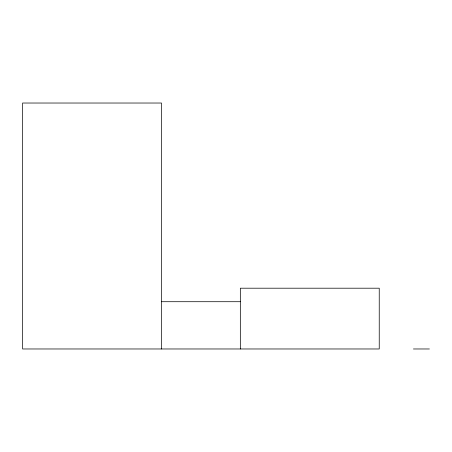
<?xml version="1.0" encoding="UTF-8"?>
<svg xmlns="http://www.w3.org/2000/svg" width="452" height="452" viewBox="0 0 452 452"><rect width="100%" height="100%" fill="white"/><g stroke="black" fill="none" stroke-linecap="round" stroke-linejoin="round"><path stroke-width="0.68" d="M161.505 301.71L240.334 301.71M413.422 348.972L429.4 348.972M240.334 348.972L240.334 288.201L379.239 288.201L379.239 348.972L22.6 348.972L22.6 103.028L161.505 103.028L161.505 348.972"/></g></svg>
